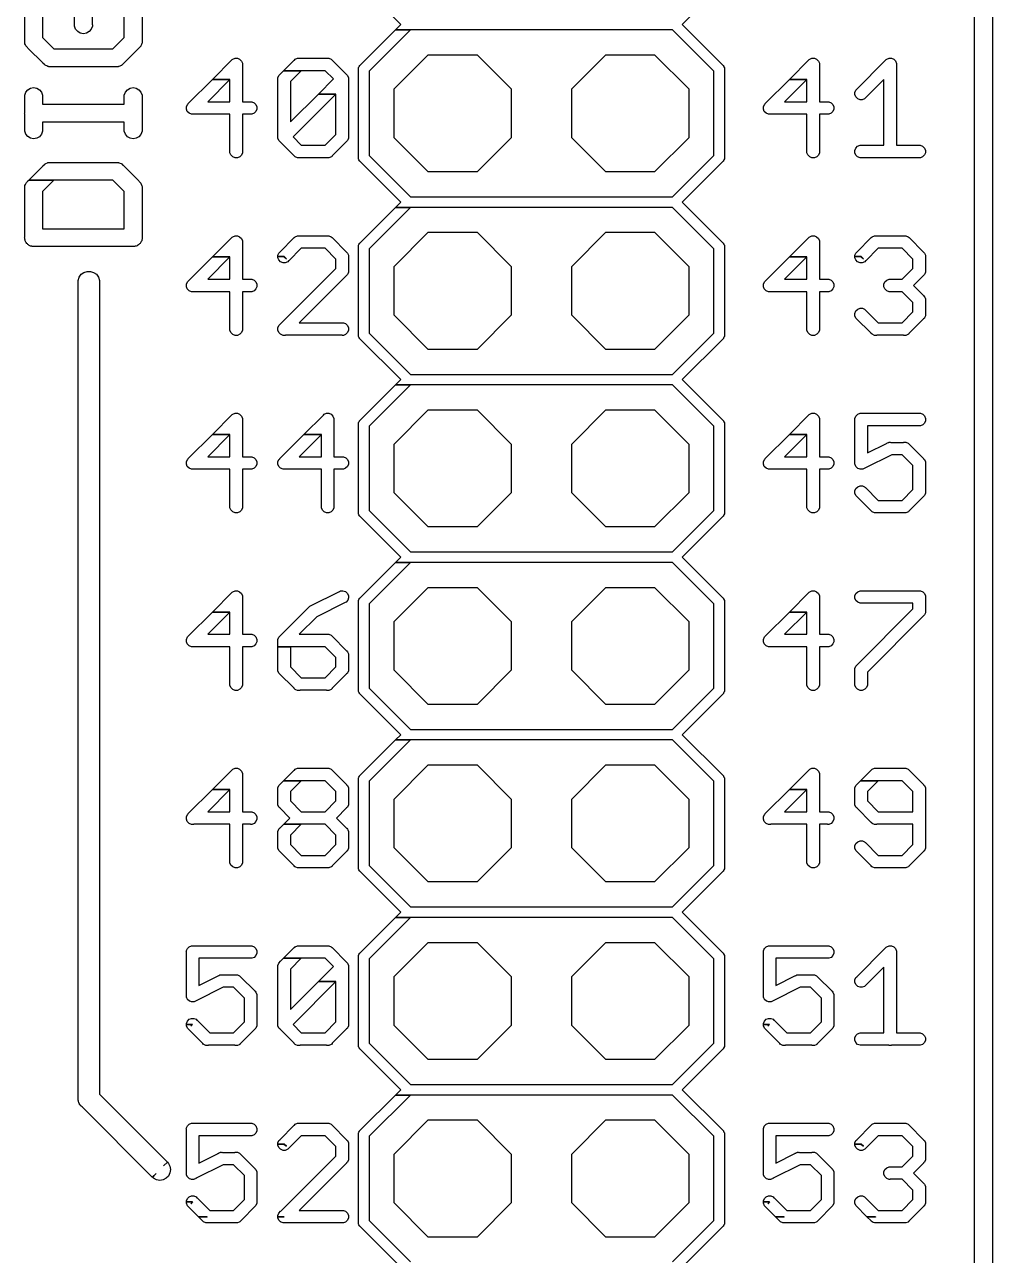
# Model space of a CAD drawing. Extents: x -6 to 103, y 0 to 58.
# Drawn here: x 87.86 to 101.7, y 9.06 to 26.67 of the extents above; entities that cross this region are included whole.
import ezdxf

# ---------------------------------------------------------------- set-up
doc = ezdxf.new("R2010")
doc.units = 0
doc.layers.add('L2D0', color=1, linetype='CONTINUOUS')

msp = doc.modelspace()

# ---------------------------------------------------------------- linework, layer by layer
at = {"layer": 'L2D0'}
for points in [[(101.447, 5.12), (101.447, 37.78)], [(101.701, 37.815), (101.701, 5.086)], [(88.823, 27.017), (88.823, 26.669), (88.824, 26.669), (88.824, 26.648), (88.808, 26.605), (88.779, 26.57), (88.74, 26.548), (88.696, 26.54), (88.652, 26.549), (88.614, 26.57), (88.584, 26.605), (88.569, 26.649), (88.569, 27.133)], [(97.123, 8.966), (97.714, 9.557), (97.714, 10.763), (97.123, 11.354), (93.161, 11.354), (93.237, 11.43), (92.656, 12.011), (92.648, 12.017), (92.646, 12.021), (92.644, 12.023), (92.639, 12.036), (92.634, 12.048), (92.634, 12.051), (92.632, 12.057), (92.634, 12.074), (92.634, 13.326), (92.632, 13.343), (92.634, 13.349), (92.634, 13.352), (92.639, 13.364), (92.644, 13.377), (92.646, 13.379), (92.648, 13.383), (92.656, 13.389), (93.161, 13.894), (93.377, 13.894), (92.786, 13.303), (92.786, 12.097), (93.377, 11.506), (97.123, 11.506), (97.714, 12.097), (97.714, 13.303), (97.123, 13.894), (93.161, 13.894), (93.237, 13.97), (92.656, 14.551), (92.648, 14.557), (92.646, 14.561), (92.644, 14.563), (92.639, 14.576), (92.634, 14.588), (92.634, 14.591), (92.632, 14.597), (92.634, 14.614), (92.634, 15.866), (92.632, 15.883), (92.634, 15.889), (92.634, 15.892), (92.639, 15.904), (92.644, 15.917), (92.646, 15.919), (92.648, 15.923), (92.656, 15.929), (93.161, 16.434), (93.377, 16.434), (92.786, 15.843), (92.786, 14.637), (93.377, 14.046), (97.123, 14.046), (97.714, 14.637), (97.714, 15.843), (97.123, 16.434), (93.161, 16.434), (93.237, 16.51), (92.656, 17.091), (92.648, 17.097), (92.646, 17.101), (92.644, 17.103), (92.639, 17.116), (92.634, 17.128), (92.634, 17.131), (92.632, 17.137), (92.634, 17.154), (92.634, 18.406), (92.632, 18.423), (92.634, 18.429), (92.634, 18.432), (92.639, 18.444), (92.644, 18.457), (92.646, 18.459), (92.648, 18.463), (92.656, 18.469), (93.161, 18.974), (93.377, 18.974), (92.786, 18.383), (92.786, 17.177), (93.377, 16.586), (97.123, 16.586), (97.714, 17.177), (97.714, 18.383), (97.123, 18.974), (93.161, 18.974), (93.237, 19.05), (92.656, 19.631), (92.648, 19.637), (92.646, 19.641), (92.644, 19.643), (92.639, 19.656), (92.634, 19.668), (92.634, 19.671), (92.632, 19.677), (92.634, 19.694), (92.634, 20.946), (92.632, 20.963), (92.634, 20.969), (92.634, 20.972), (92.639, 20.984), (92.644, 20.997), (92.646, 20.999), (92.648, 21.003), (92.656, 21.009), (93.161, 21.514), (93.377, 21.514), (92.786, 20.923), (92.786, 19.717), (93.377, 19.126), (97.123, 19.126), (97.714, 19.717), (97.714, 20.923), (97.123, 21.514), (93.161, 21.514), (93.237, 21.59), (92.656, 22.171), (92.648, 22.177), (92.646, 22.181), (92.644, 22.183), (92.639, 22.196), (92.634, 22.208), (92.634, 22.211), (92.632, 22.217), (92.634, 22.234), (92.634, 23.486), (92.632, 23.503), (92.634, 23.509), (92.634, 23.512), (92.639, 23.524), (92.644, 23.537), (92.646, 23.539), (92.648, 23.543), (92.656, 23.549), (93.161, 24.054), (93.377, 24.054), (92.786, 23.463), (92.786, 22.257), (93.377, 21.666), (97.123, 21.666), (97.714, 22.257), (97.714, 23.463), (97.123, 24.054), (93.161, 24.054), (93.237, 24.13), (92.656, 24.711), (92.648, 24.717), (92.646, 24.721), (92.644, 24.723), (92.639, 24.736), (92.634, 24.748), (92.634, 24.751), (92.632, 24.757), (92.634, 24.774), (92.634, 26.026), (92.632, 26.043), (92.634, 26.049), (92.634, 26.052), (92.639, 26.064), (92.644, 26.077), (92.646, 26.079), (92.648, 26.083), (92.656, 26.089), (93.161, 26.594), (93.377, 26.594), (92.786, 26.003), (92.786, 24.797), (93.377, 24.206), (97.123, 24.206), (97.714, 24.797), (97.714, 26.003), (97.123, 26.594), (93.161, 26.594), (93.237, 26.67), (92.656, 27.251)], [(97.844, 27.251), (97.263, 26.67), (97.844, 26.089), (97.852, 26.083), (97.854, 26.079), (97.856, 26.077), (97.861, 26.064), (97.866, 26.052), (97.866, 26.049), (97.868, 26.043), (97.866, 26.026), (97.866, 24.774), (97.868, 24.757), (97.866, 24.751), (97.866, 24.748), (97.861, 24.736), (97.856, 24.723), (97.854, 24.721), (97.852, 24.717), (97.844, 24.711), (97.263, 24.13), (97.844, 23.549), (97.852, 23.543), (97.854, 23.539), (97.856, 23.537), (97.861, 23.524), (97.866, 23.512), (97.866, 23.509), (97.868, 23.503), (97.866, 23.486), (97.866, 22.234), (97.868, 22.217), (97.866, 22.211), (97.866, 22.208), (97.861, 22.196), (97.856, 22.183), (97.854, 22.181), (97.852, 22.177), (97.844, 22.171), (97.263, 21.59), (97.844, 21.009), (97.852, 21.003), (97.854, 20.999), (97.856, 20.997), (97.861, 20.984), (97.866, 20.972), (97.866, 20.969), (97.868, 20.963), (97.866, 20.946), (97.866, 19.694), (97.868, 19.677), (97.866, 19.671), (97.866, 19.668), (97.861, 19.656), (97.856, 19.643), (97.854, 19.641), (97.852, 19.637), (97.844, 19.631), (97.263, 19.05), (97.844, 18.469), (97.852, 18.463), (97.854, 18.459), (97.856, 18.457), (97.861, 18.444), (97.866, 18.432), (97.866, 18.429), (97.868, 18.423), (97.866, 18.406), (97.866, 17.154), (97.868, 17.137), (97.866, 17.131), (97.866, 17.128), (97.861, 17.116), (97.856, 17.103), (97.854, 17.101), (97.852, 17.097), (97.844, 17.091), (97.263, 16.51), (97.844, 15.929), (97.852, 15.923), (97.854, 15.919), (97.856, 15.917), (97.861, 15.904), (97.866, 15.892), (97.866, 15.889), (97.868, 15.883), (97.866, 15.866), (97.866, 14.614), (97.868, 14.597), (97.866, 14.591), (97.866, 14.588), (97.861, 14.576), (97.856, 14.563), (97.854, 14.561), (97.852, 14.557), (97.844, 14.551), (97.263, 13.97), (97.844, 13.389), (97.852, 13.383), (97.854, 13.379), (97.856, 13.377), (97.861, 13.364), (97.866, 13.352), (97.866, 13.349), (97.868, 13.343), (97.866, 13.326), (97.866, 12.074), (97.868, 12.057), (97.866, 12.051), (97.866, 12.048), (97.861, 12.036), (97.856, 12.023), (97.854, 12.021), (97.852, 12.017), (97.844, 12.011), (97.263, 11.43), (97.844, 10.849), (97.852, 10.843), (97.854, 10.839), (97.856, 10.837), (97.861, 10.824), (97.866, 10.812), (97.866, 10.809), (97.868, 10.803), (97.866, 10.786), (97.866, 9.534), (97.868, 9.517), (97.866, 9.511), (97.866, 9.508), (97.861, 9.496), (97.856, 9.483), (97.854, 9.481), (97.852, 9.477), (97.844, 9.471), (97.263, 8.89)], [(89.535, 26.891), (89.535, 26.447), (89.536, 26.444), (89.535, 26.433), (89.535, 26.432), (89.536, 26.432), (89.536, 26.411), (89.532, 26.401), (89.532, 26.399), (89.527, 26.387), (89.519, 26.367), (89.517, 26.364), (89.514, 26.358), (89.497, 26.341), (89.491, 26.334), (89.488, 26.332), (89.273, 26.117), (89.27, 26.112), (89.261, 26.105), (89.246, 26.09), (89.24, 26.087), (89.235, 26.083), (89.218, 26.077), (89.204, 26.07), (89.199, 26.07), (89.192, 26.067), (89.171, 26.067), (89.159, 26.066), (89.152, 26.068), (88.24, 26.068), (88.233, 26.066), (88.222, 26.067), (88.201, 26.067), (88.195, 26.069), (88.187, 26.07), (88.172, 26.078), (88.157, 26.083), (88.151, 26.088), (88.147, 26.09), (88.139, 26.097), (88.122, 26.112), (88.118, 26.119), (87.903, 26.333), (87.9, 26.335), (87.895, 26.341), (87.895, 26.342), (87.894, 26.342), (87.891, 26.346), (87.88, 26.357), (87.877, 26.363), (87.873, 26.368), (87.869, 26.38), (87.86, 26.397), (87.859, 26.405), (87.857, 26.411), (87.857, 26.432), (87.856, 26.444), (87.857, 26.448), (87.857, 26.891)], [(88.111, 26.854), (88.111, 26.485), (88.275, 26.322), (89.118, 26.322), (89.281, 26.485), (89.281, 26.854)], [(93.237, 8.89), (92.656, 9.471), (92.648, 9.477), (92.646, 9.481), (92.644, 9.483), (92.639, 9.496), (92.634, 9.508), (92.634, 9.511), (92.632, 9.517), (92.634, 9.534), (92.634, 10.786), (92.632, 10.803), (92.634, 10.809), (92.634, 10.812), (92.639, 10.824), (92.644, 10.837), (92.646, 10.839), (92.648, 10.843), (92.656, 10.849), (93.161, 11.354), (93.377, 11.354), (92.786, 10.763), (92.786, 9.557), (93.377, 8.966)]]:
    msp.add_lwpolyline(points, dxfattribs=at)
for points in [[(90.865, 24.764), (90.833, 24.778), (90.806, 24.805), (90.792, 24.837), (90.792, 24.854), (90.793, 24.854), (90.793, 25.388), (90.278, 25.388), (90.276, 25.387), (90.242, 25.387), (90.21, 25.401), (90.183, 25.428), (90.169, 25.46), (90.169, 25.494), (90.184, 25.529), (90.195, 25.538), (90.196, 25.54), (90.541, 25.885), (90.793, 25.885), (90.474, 25.566), (90.793, 25.566), (90.793, 25.885), (90.541, 25.885), (90.825, 26.169), (90.832, 26.175), (90.865, 26.189), (90.899, 26.189), (90.931, 26.175), (90.957, 26.149), (90.971, 26.116), (90.971, 25.566), (91.106, 25.566), (91.139, 25.552), (91.164, 25.528), (91.179, 25.494), (91.179, 25.46), (91.165, 25.428), (91.138, 25.401), (91.106, 25.387), (91.089, 25.387), (91.089, 25.388), (90.971, 25.388), (90.971, 24.837), (90.957, 24.804), (90.933, 24.779), (90.899, 24.764)], [(91.759, 24.764), (91.724, 24.779), (91.713, 24.791), (91.711, 24.794), (91.506, 24.999), (91.494, 25.01), (91.493, 25.012), (91.479, 25.045), (91.479, 25.078), (91.48, 25.08), (91.48, 25.873), (91.479, 25.875), (91.479, 25.909), (91.493, 25.942), (91.518, 25.968), (91.561, 26.011), (91.813, 26.011), (91.658, 25.855), (91.658, 25.277), (92.058, 25.677), (92.31, 25.677), (91.695, 25.062), (91.813, 24.943), (92.155, 24.943), (92.31, 25.099), (92.31, 25.677), (92.058, 25.677), (92.273, 25.892), (92.155, 26.011), (91.561, 26.011), (91.713, 26.163), (91.714, 26.162), (91.727, 26.175), (91.759, 26.189), (92.208, 26.189), (92.241, 26.175), (92.254, 26.162), (92.255, 26.163), (92.462, 25.955), (92.461, 25.954), (92.462, 25.954), (92.475, 25.941), (92.489, 25.909), (92.489, 25.875), (92.488, 25.873), (92.488, 25.062), (92.489, 25.062), (92.489, 25.045), (92.479, 25.022), (92.476, 25.013), (92.475, 25.012), (92.474, 25.01), (92.462, 24.999), (92.257, 24.794), (92.255, 24.791), (92.253, 24.79), (92.244, 24.779), (92.208, 24.764), (92.175, 24.764), (92.173, 24.765), (91.795, 24.765), (91.793, 24.764)], [(93.631, 24.562), (93.142, 25.051), (93.142, 25.749), (93.631, 26.238), (94.329, 26.238), (94.818, 25.749), (94.818, 25.051), (94.329, 24.562)], [(96.171, 24.562), (95.682, 25.051), (95.682, 25.749), (96.171, 26.238), (96.869, 26.238), (97.358, 25.749), (97.358, 25.051), (96.869, 24.562)], [(99.12, 24.764), (99.088, 24.778), (99.061, 24.805), (99.047, 24.837), (99.047, 24.854), (99.048, 24.854), (99.048, 25.388), (98.533, 25.388), (98.531, 25.387), (98.497, 25.387), (98.465, 25.401), (98.438, 25.428), (98.424, 25.46), (98.424, 25.494), (98.439, 25.529), (98.45, 25.538), (98.451, 25.54), (98.796, 25.885), (99.048, 25.885), (98.729, 25.566), (99.048, 25.566), (99.048, 25.885), (98.796, 25.885), (99.08, 26.169), (99.087, 26.175), (99.12, 26.189), (99.154, 26.189), (99.186, 26.175), (99.212, 26.149), (99.226, 26.116), (99.226, 25.566), (99.361, 25.566), (99.394, 25.552), (99.419, 25.528), (99.434, 25.494), (99.434, 25.46), (99.42, 25.428), (99.393, 25.401), (99.361, 25.387), (99.344, 25.387), (99.344, 25.388), (99.226, 25.388), (99.226, 24.837), (99.212, 24.804), (99.188, 24.779), (99.154, 24.764)], [(99.807, 24.764), (99.772, 24.779), (99.748, 24.804), (99.734, 24.837), (99.734, 24.871), (99.748, 24.904), (99.773, 24.93), (99.809, 24.943), (100.15, 24.943), (100.15, 25.885), (99.887, 25.621), (99.886, 25.622), (99.873, 25.609), (99.84, 25.595), (99.807, 25.595), (99.774, 25.609), (99.748, 25.635), (99.734, 25.668), (99.734, 25.701), (99.748, 25.734), (99.761, 25.747), (100.164, 26.151), (100.182, 26.169), (100.189, 26.175), (100.222, 26.189), (100.256, 26.189), (100.289, 26.175), (100.315, 26.15), (100.328, 26.114), (100.328, 24.943), (100.67, 24.943), (100.702, 24.931), (100.73, 24.903), (100.744, 24.871), (100.744, 24.837), (100.73, 24.805), (100.703, 24.778), (100.671, 24.764), (100.654, 24.764), (100.654, 24.765), (100.258, 24.765), (100.256, 24.764), (100.222, 24.764), (100.22, 24.765), (99.824, 24.765), (99.824, 24.764)], [(87.984, 25.036), (87.94, 25.045), (87.901, 25.067), (87.873, 25.101), (87.857, 25.144), (87.857, 25.392), (87.855, 25.403), (87.857, 25.413), (87.857, 25.661), (87.873, 25.704), (87.9, 25.737), (87.939, 25.761), (87.984, 25.77), (88.029, 25.761), (88.068, 25.738), (88.096, 25.704), (88.112, 25.661), (88.112, 25.64), (88.111, 25.64), (88.111, 25.53), (89.281, 25.53), (89.281, 25.66), (89.296, 25.704), (89.325, 25.738), (89.363, 25.761), (89.408, 25.77), (89.453, 25.761), (89.491, 25.738), (89.519, 25.705), (89.536, 25.661), (89.536, 25.64), (89.535, 25.64), (89.535, 25.41), (89.536, 25.403), (89.535, 25.396), (89.535, 25.166), (89.536, 25.166), (89.536, 25.144), (89.519, 25.1), (89.49, 25.066), (89.452, 25.045), (89.408, 25.036), (89.364, 25.045), (89.326, 25.066), (89.296, 25.101), (89.281, 25.145), (89.281, 25.276), (88.111, 25.276), (88.111, 25.166), (88.112, 25.166), (88.112, 25.144), (88.096, 25.101), (88.067, 25.066), (88.028, 25.044)], [(87.984, 23.494), (87.977, 23.495), (87.964, 23.495), (87.956, 23.498), (87.94, 23.5), (87.929, 23.507), (87.92, 23.51), (87.909, 23.519), (87.9, 23.525), (87.894, 23.532), (87.885, 23.54), (87.879, 23.55), (87.873, 23.558), (87.869, 23.569), (87.864, 23.578), (87.862, 23.587), (87.857, 23.601), (87.857, 23.612), (87.855, 23.622), (87.857, 23.632), (87.857, 24.318), (87.856, 24.322), (87.857, 24.333), (87.857, 24.355), (87.86, 24.362), (87.86, 24.367), (87.867, 24.381), (87.873, 24.398), (87.877, 24.403), (87.88, 24.409), (87.894, 24.423), (87.894, 24.424), (87.895, 24.424), (87.896, 24.426), (87.901, 24.432), (87.903, 24.433), (87.914, 24.444), (88.275, 24.444), (88.111, 24.281), (88.111, 23.749), (89.281, 23.749), (89.281, 24.281), (89.118, 24.444), (87.914, 24.444), (88.118, 24.647), (88.122, 24.654), (88.139, 24.668), (88.148, 24.677), (88.152, 24.679), (88.157, 24.683), (88.184, 24.693), (88.189, 24.695), (88.19, 24.695), (88.201, 24.699), (88.222, 24.699), (88.222, 24.698), (88.231, 24.699), (88.235, 24.698), (89.156, 24.698), (89.161, 24.699), (89.171, 24.698), (89.171, 24.699), (89.192, 24.699), (89.203, 24.695), (89.205, 24.694), (89.235, 24.683), (89.239, 24.679), (89.245, 24.677), (89.261, 24.661), (89.27, 24.654), (89.273, 24.649), (89.488, 24.434), (89.49, 24.433), (89.496, 24.426), (89.514, 24.408), (89.517, 24.402), (89.519, 24.399), (89.529, 24.372), (89.532, 24.366), (89.532, 24.365), (89.536, 24.355), (89.536, 24.334), (89.535, 24.334), (89.535, 24.333), (89.536, 24.322), (89.535, 24.318), (89.535, 23.629), (89.536, 23.622), (89.536, 23.601), (89.532, 23.59), (89.53, 23.578), (89.522, 23.565), (89.519, 23.557), (89.512, 23.549), (89.506, 23.539), (89.498, 23.532), (89.491, 23.524), (89.482, 23.518), (89.472, 23.51), (89.464, 23.507), (89.452, 23.5), (89.436, 23.498), (89.428, 23.495), (89.415, 23.495), (89.408, 23.494), (89.401, 23.495), (87.991, 23.495)], [(90.865, 22.224), (90.833, 22.238), (90.806, 22.265), (90.792, 22.297), (90.792, 22.314), (90.793, 22.314), (90.793, 22.848), (90.278, 22.848), (90.276, 22.847), (90.242, 22.847), (90.21, 22.861), (90.183, 22.888), (90.169, 22.92), (90.169, 22.954), (90.184, 22.989), (90.195, 22.998), (90.196, 23), (90.541, 23.345), (90.793, 23.345), (90.474, 23.026), (90.793, 23.026), (90.793, 23.345), (90.541, 23.345), (90.825, 23.629), (90.832, 23.635), (90.865, 23.649), (90.899, 23.649), (90.931, 23.635), (90.957, 23.609), (90.971, 23.576), (90.971, 23.026), (91.106, 23.026), (91.139, 23.012), (91.164, 22.988), (91.179, 22.954), (91.179, 22.92), (91.165, 22.888), (91.138, 22.861), (91.106, 22.847), (91.089, 22.847), (91.089, 22.848), (90.971, 22.848), (90.971, 22.297), (90.957, 22.264), (90.933, 22.239), (90.899, 22.224)], [(91.552, 22.224), (91.517, 22.239), (91.493, 22.264), (91.479, 22.297), (91.479, 22.331), (91.493, 22.364), (91.518, 22.39), (91.52, 22.391), (92.31, 23.181), (92.31, 23.315), (92.155, 23.471), (91.813, 23.471), (91.634, 23.292), (91.632, 23.289), (91.621, 23.277), (91.585, 23.262), (91.552, 23.262), (91.517, 23.277), (91.493, 23.302), (91.479, 23.335), (91.479, 23.352), (91.568, 23.352), (91.566, 23.35), (91.6, 23.321), (91.569, 23.351), (91.568, 23.352), (91.479, 23.352), (91.479, 23.369), (91.493, 23.401), (91.506, 23.414), (91.506, 23.415), (91.713, 23.623), (91.714, 23.622), (91.727, 23.635), (91.759, 23.649), (92.208, 23.649), (92.241, 23.635), (92.254, 23.622), (92.255, 23.623), (92.462, 23.415), (92.461, 23.414), (92.462, 23.414), (92.475, 23.401), (92.489, 23.369), (92.489, 23.335), (92.488, 23.333), (92.488, 23.163), (92.489, 23.161), (92.489, 23.127), (92.478, 23.102), (92.475, 23.095), (92.474, 23.093), (92.462, 23.082), (92.462, 23.081), (91.784, 22.403), (92.415, 22.403), (92.447, 22.391), (92.475, 22.363), (92.489, 22.331), (92.489, 22.297), (92.475, 22.265), (92.448, 22.238), (92.416, 22.224), (92.399, 22.224), (92.399, 22.225), (91.588, 22.225), (91.586, 22.224)], [(93.631, 22.022), (93.142, 22.511), (93.142, 23.209), (93.631, 23.698), (94.329, 23.698), (94.818, 23.209), (94.818, 22.511), (94.329, 22.022)], [(96.171, 22.022), (95.682, 22.511), (95.682, 23.209), (96.171, 23.698), (96.869, 23.698), (97.358, 23.209), (97.358, 22.511), (96.869, 22.022)], [(99.12, 22.224), (99.088, 22.238), (99.061, 22.265), (99.047, 22.297), (99.047, 22.314), (99.048, 22.314), (99.048, 22.848), (98.533, 22.848), (98.531, 22.847), (98.497, 22.847), (98.465, 22.861), (98.438, 22.888), (98.424, 22.92), (98.424, 22.954), (98.439, 22.989), (98.45, 22.998), (98.451, 23), (98.796, 23.345), (99.048, 23.345), (98.729, 23.026), (99.048, 23.026), (99.048, 23.345), (98.796, 23.345), (99.08, 23.629), (99.087, 23.635), (99.12, 23.649), (99.154, 23.649), (99.186, 23.635), (99.212, 23.609), (99.226, 23.576), (99.226, 23.026), (99.361, 23.026), (99.394, 23.012), (99.419, 22.988), (99.434, 22.954), (99.434, 22.92), (99.42, 22.888), (99.393, 22.861), (99.361, 22.847), (99.344, 22.847), (99.344, 22.848), (99.226, 22.848), (99.226, 22.297), (99.212, 22.264), (99.188, 22.239), (99.154, 22.224)], [(100.014, 22.224), (99.979, 22.239), (99.968, 22.251), (99.966, 22.254), (99.748, 22.472), (99.734, 22.505), (99.734, 22.538), (99.749, 22.573), (99.774, 22.597), (99.807, 22.611), (99.841, 22.611), (99.873, 22.597), (99.886, 22.584), (99.887, 22.585), (100.068, 22.403), (100.41, 22.403), (100.565, 22.559), (100.565, 22.692), (100.41, 22.848), (100.239, 22.848), (100.239, 22.847), (100.222, 22.847), (100.19, 22.861), (100.163, 22.888), (100.149, 22.92), (100.149, 22.954), (100.164, 22.988), (100.189, 23.012), (100.222, 23.026), (100.41, 23.026), (100.565, 23.181), (100.565, 23.315), (100.41, 23.471), (100.068, 23.471), (99.889, 23.292), (99.887, 23.289), (99.876, 23.277), (99.84, 23.262), (99.807, 23.262), (99.772, 23.277), (99.748, 23.302), (99.734, 23.335), (99.734, 23.352), (99.823, 23.352), (99.821, 23.35), (99.855, 23.321), (99.824, 23.351), (99.823, 23.352), (99.734, 23.352), (99.734, 23.369), (99.748, 23.401), (99.761, 23.414), (99.761, 23.415), (99.968, 23.623), (99.969, 23.622), (99.982, 23.635), (100.014, 23.649), (100.463, 23.649), (100.496, 23.635), (100.509, 23.622), (100.51, 23.623), (100.717, 23.415), (100.716, 23.414), (100.717, 23.414), (100.73, 23.401), (100.744, 23.369), (100.744, 23.335), (100.743, 23.333), (100.743, 23.163), (100.744, 23.161), (100.744, 23.127), (100.733, 23.102), (100.73, 23.095), (100.729, 23.093), (100.717, 23.082), (100.717, 23.081), (100.573, 22.937), (100.717, 22.792), (100.716, 22.791), (100.719, 22.789), (100.72, 22.79), (100.731, 22.777), (100.734, 22.768), (100.744, 22.746), (100.744, 22.729), (100.743, 22.729), (100.743, 22.522), (100.744, 22.522), (100.744, 22.505), (100.734, 22.482), (100.731, 22.473), (100.73, 22.472), (100.729, 22.47), (100.717, 22.459), (100.512, 22.254), (100.51, 22.251), (100.508, 22.25), (100.499, 22.239), (100.463, 22.224), (100.43, 22.224), (100.428, 22.225), (100.05, 22.225), (100.048, 22.224)], [(89.789, 10.133), (89.741, 10.141), (89.7, 10.162), (89.685, 10.176), (89.735, 10.233), (89.681, 10.179), (88.676, 11.184), (88.663, 11.193), (88.65, 11.211), (88.648, 11.214), (88.646, 11.218), (88.635, 11.234), (88.631, 11.247), (88.627, 11.255), (88.625, 11.267), (88.621, 11.28), (88.621, 11.291), (88.619, 11.303), (88.62, 11.309), (88.62, 22.987), (88.621, 22.987), (88.621, 23.01), (88.635, 23.056), (88.663, 23.097), (88.704, 23.125), (88.75, 23.139), (88.796, 23.139), (88.842, 23.125), (88.883, 23.097), (88.911, 23.056), (88.925, 23.01), (88.925, 22.987), (88.926, 22.987), (88.926, 11.366), (89.897, 10.395), (89.843, 10.341), (89.9, 10.391), (89.914, 10.376), (89.935, 10.335), (89.943, 10.287), (89.935, 10.239), (89.912, 10.195), (89.881, 10.164), (89.837, 10.141)], [(93.631, 19.482), (93.142, 19.971), (93.142, 20.669), (93.631, 21.158), (94.329, 21.158), (94.818, 20.669), (94.818, 19.971), (94.329, 19.482)], [(96.171, 19.482), (95.682, 19.971), (95.682, 20.669), (96.171, 21.158), (96.869, 21.158), (97.358, 20.669), (97.358, 19.971), (96.869, 19.482)], [(90.865, 19.684), (90.833, 19.698), (90.806, 19.725), (90.792, 19.757), (90.792, 19.774), (90.793, 19.774), (90.793, 20.308), (90.278, 20.308), (90.276, 20.307), (90.242, 20.307), (90.21, 20.321), (90.183, 20.348), (90.169, 20.38), (90.169, 20.414), (90.184, 20.449), (90.195, 20.458), (90.196, 20.46), (90.541, 20.805), (90.793, 20.805), (90.474, 20.486), (90.793, 20.486), (90.793, 20.805), (90.541, 20.805), (90.825, 21.089), (90.832, 21.095), (90.865, 21.109), (90.899, 21.109), (90.931, 21.095), (90.957, 21.069), (90.971, 21.036), (90.971, 20.486), (91.106, 20.486), (91.139, 20.472), (91.164, 20.448), (91.179, 20.414), (91.179, 20.38), (91.165, 20.348), (91.138, 20.321), (91.106, 20.307), (91.089, 20.307), (91.089, 20.308), (90.971, 20.308), (90.971, 19.757), (90.957, 19.724), (90.933, 19.699), (90.899, 19.684)], [(92.175, 19.684), (92.14, 19.699), (92.116, 19.724), (92.102, 19.757), (92.102, 19.774), (92.103, 19.774), (92.103, 20.308), (91.587, 20.308), (91.585, 20.307), (91.552, 20.307), (91.517, 20.322), (91.493, 20.347), (91.479, 20.38), (91.479, 20.414), (91.493, 20.446), (91.506, 20.459), (91.506, 20.46), (91.851, 20.805), (92.103, 20.805), (91.784, 20.486), (92.103, 20.486), (92.103, 20.805), (91.851, 20.805), (92.129, 21.083), (92.129, 21.082), (92.142, 21.095), (92.175, 21.109), (92.208, 21.109), (92.241, 21.095), (92.267, 21.069), (92.281, 21.036), (92.281, 20.486), (92.416, 20.486), (92.449, 20.472), (92.474, 20.448), (92.489, 20.414), (92.489, 20.38), (92.475, 20.348), (92.448, 20.321), (92.416, 20.307), (92.399, 20.307), (92.399, 20.308), (92.281, 20.308), (92.281, 19.757), (92.267, 19.724), (92.243, 19.699), (92.208, 19.684)], [(99.12, 19.684), (99.088, 19.698), (99.061, 19.725), (99.047, 19.757), (99.047, 19.774), (99.048, 19.774), (99.048, 20.308), (98.533, 20.308), (98.531, 20.307), (98.497, 20.307), (98.465, 20.321), (98.438, 20.348), (98.424, 20.38), (98.424, 20.414), (98.439, 20.449), (98.45, 20.458), (98.451, 20.46), (98.796, 20.805), (99.048, 20.805), (98.729, 20.486), (99.048, 20.486), (99.048, 20.805), (98.796, 20.805), (99.08, 21.089), (99.087, 21.095), (99.12, 21.109), (99.154, 21.109), (99.186, 21.095), (99.212, 21.069), (99.226, 21.036), (99.226, 20.486), (99.361, 20.486), (99.394, 20.472), (99.419, 20.448), (99.434, 20.414), (99.434, 20.38), (99.42, 20.348), (99.393, 20.321), (99.361, 20.307), (99.344, 20.307), (99.344, 20.308), (99.226, 20.308), (99.226, 19.757), (99.212, 19.724), (99.188, 19.699), (99.154, 19.684)], [(100.014, 19.684), (99.979, 19.699), (99.968, 19.711), (99.966, 19.714), (99.748, 19.932), (99.734, 19.965), (99.734, 19.998), (99.749, 20.033), (99.774, 20.057), (99.807, 20.071), (99.841, 20.071), (99.873, 20.057), (99.886, 20.044), (99.887, 20.045), (100.068, 19.863), (100.41, 19.863), (100.565, 20.019), (100.565, 20.36), (100.41, 20.515), (100.261, 20.515), (99.876, 20.323), (99.875, 20.322), (99.868, 20.319), (99.848, 20.309), (99.844, 20.309), (99.84, 20.307), (99.807, 20.307), (99.795, 20.312), (99.778, 20.317), (99.773, 20.321), (99.752, 20.342), (99.751, 20.344), (99.748, 20.347), (99.741, 20.362), (99.736, 20.373), (99.736, 20.376), (99.734, 20.38), (99.734, 20.397), (99.735, 20.397), (99.734, 20.407), (99.735, 20.41), (99.735, 21.001), (99.734, 21.003), (99.734, 21.036), (99.748, 21.069), (99.774, 21.095), (99.807, 21.109), (100.671, 21.109), (100.704, 21.095), (100.729, 21.071), (100.744, 21.036), (100.744, 21.003), (100.729, 20.968), (100.704, 20.944), (100.671, 20.93), (100.654, 20.93), (100.654, 20.931), (99.913, 20.931), (99.913, 20.541), (100.187, 20.678), (100.189, 20.68), (100.199, 20.684), (100.202, 20.686), (100.215, 20.692), (100.218, 20.692), (100.222, 20.694), (100.239, 20.694), (100.239, 20.693), (100.251, 20.694), (100.254, 20.693), (100.428, 20.693), (100.43, 20.694), (100.463, 20.694), (100.496, 20.68), (100.509, 20.667), (100.509, 20.666), (100.51, 20.667), (100.717, 20.46), (100.717, 20.459), (100.729, 20.448), (100.73, 20.446), (100.744, 20.414), (100.744, 20.38), (100.743, 20.378), (100.743, 19.982), (100.744, 19.982), (100.744, 19.965), (100.734, 19.942), (100.731, 19.933), (100.73, 19.932), (100.729, 19.93), (100.717, 19.919), (100.512, 19.714), (100.51, 19.711), (100.508, 19.71), (100.499, 19.699), (100.463, 19.684), (100.43, 19.684), (100.428, 19.685), (100.05, 19.685), (100.048, 19.684)], [(90.865, 17.144), (90.833, 17.158), (90.806, 17.185), (90.792, 17.217), (90.792, 17.234), (90.793, 17.234), (90.793, 17.768), (90.278, 17.768), (90.276, 17.767), (90.242, 17.767), (90.21, 17.781), (90.183, 17.808), (90.169, 17.84), (90.169, 17.874), (90.184, 17.909), (90.195, 17.918), (90.196, 17.92), (90.541, 18.265), (90.793, 18.265), (90.474, 17.946), (90.793, 17.946), (90.793, 18.265), (90.541, 18.265), (90.825, 18.549), (90.832, 18.555), (90.865, 18.569), (90.899, 18.569), (90.931, 18.555), (90.957, 18.529), (90.971, 18.496), (90.971, 17.946), (91.106, 17.946), (91.139, 17.932), (91.164, 17.908), (91.179, 17.874), (91.179, 17.84), (91.165, 17.808), (91.138, 17.781), (91.106, 17.767), (91.089, 17.767), (91.089, 17.768), (90.971, 17.768), (90.971, 17.217), (90.957, 17.184), (90.933, 17.159), (90.899, 17.144)], [(91.759, 17.144), (91.735, 17.154), (91.725, 17.158), (91.723, 17.16), (91.713, 17.171), (91.711, 17.174), (91.493, 17.392), (91.479, 17.425), (91.479, 17.458), (91.48, 17.46), (91.48, 17.768), (91.658, 17.768), (91.658, 17.479), (91.813, 17.323), (92.155, 17.323), (92.31, 17.479), (92.31, 17.612), (92.155, 17.768), (91.48, 17.768), (91.48, 17.838), (91.479, 17.84), (91.479, 17.874), (91.493, 17.906), (91.506, 17.919), (91.506, 17.92), (91.92, 18.334), (91.927, 18.343), (91.933, 18.346), (91.936, 18.349), (91.944, 18.352), (92.359, 18.56), (92.359, 18.559), (92.375, 18.567), (92.41, 18.569), (92.445, 18.559), (92.471, 18.534), (92.487, 18.503), (92.489, 18.468), (92.477, 18.434), (92.455, 18.408), (92.439, 18.4), (92.036, 18.198), (91.784, 17.946), (92.208, 17.946), (92.241, 17.932), (92.254, 17.919), (92.255, 17.92), (92.462, 17.712), (92.461, 17.711), (92.464, 17.709), (92.465, 17.71), (92.476, 17.697), (92.479, 17.688), (92.489, 17.666), (92.489, 17.649), (92.488, 17.649), (92.488, 17.442), (92.489, 17.442), (92.489, 17.425), (92.479, 17.402), (92.476, 17.393), (92.475, 17.392), (92.474, 17.39), (92.462, 17.379), (92.257, 17.174), (92.255, 17.171), (92.253, 17.17), (92.244, 17.159), (92.242, 17.158), (92.239, 17.157), (92.208, 17.144), (92.175, 17.144), (92.173, 17.145), (91.795, 17.145), (91.793, 17.144)], [(93.631, 16.942), (93.142, 17.431), (93.142, 18.129), (93.631, 18.618), (94.329, 18.618), (94.818, 18.129), (94.818, 17.431), (94.329, 16.942)], [(96.171, 16.942), (95.682, 17.431), (95.682, 18.129), (96.171, 18.618), (96.869, 18.618), (97.358, 18.129), (97.358, 17.431), (96.869, 16.942)], [(99.12, 17.144), (99.088, 17.158), (99.061, 17.185), (99.047, 17.217), (99.047, 17.234), (99.048, 17.234), (99.048, 17.768), (98.533, 17.768), (98.531, 17.767), (98.497, 17.767), (98.465, 17.781), (98.438, 17.808), (98.424, 17.84), (98.424, 17.874), (98.439, 17.909), (98.45, 17.918), (98.451, 17.92), (98.796, 18.265), (99.048, 18.265), (98.729, 17.946), (99.048, 17.946), (99.048, 18.265), (98.796, 18.265), (99.08, 18.549), (99.087, 18.555), (99.12, 18.569), (99.154, 18.569), (99.186, 18.555), (99.212, 18.529), (99.226, 18.496), (99.226, 17.946), (99.361, 17.946), (99.394, 17.932), (99.419, 17.908), (99.434, 17.874), (99.434, 17.84), (99.42, 17.808), (99.393, 17.781), (99.361, 17.767), (99.344, 17.767), (99.344, 17.768), (99.226, 17.768), (99.226, 17.217), (99.212, 17.184), (99.188, 17.159), (99.154, 17.144)], [(99.807, 17.144), (99.772, 17.159), (99.748, 17.184), (99.734, 17.217), (99.734, 17.234), (99.735, 17.234), (99.735, 17.423), (99.734, 17.425), (99.734, 17.458), (99.748, 17.491), (99.761, 17.504), (99.761, 17.505), (100.565, 18.309), (100.565, 18.391), (99.824, 18.391), (99.824, 18.39), (99.807, 18.39), (99.774, 18.404), (99.748, 18.43), (99.734, 18.463), (99.734, 18.496), (99.748, 18.529), (99.774, 18.555), (99.807, 18.569), (100.671, 18.569), (100.704, 18.555), (100.729, 18.531), (100.744, 18.496), (100.744, 18.463), (100.743, 18.461), (100.743, 18.291), (100.744, 18.289), (100.744, 18.255), (100.73, 18.223), (100.716, 18.209), (100.717, 18.209), (99.913, 17.405), (99.913, 17.217), (99.899, 17.184), (99.875, 17.159), (99.84, 17.144)], [(90.865, 14.604), (90.833, 14.618), (90.806, 14.645), (90.792, 14.677), (90.792, 14.694), (90.793, 14.694), (90.793, 15.228), (90.278, 15.228), (90.276, 15.227), (90.242, 15.227), (90.21, 15.241), (90.183, 15.268), (90.169, 15.3), (90.169, 15.334), (90.184, 15.369), (90.195, 15.378), (90.196, 15.38), (90.541, 15.725), (90.793, 15.725), (90.474, 15.406), (90.793, 15.406), (90.793, 15.725), (90.541, 15.725), (90.825, 16.009), (90.832, 16.015), (90.865, 16.029), (90.899, 16.029), (90.931, 16.015), (90.957, 15.989), (90.971, 15.956), (90.971, 15.406), (91.106, 15.406), (91.139, 15.392), (91.164, 15.368), (91.179, 15.334), (91.179, 15.3), (91.165, 15.268), (91.138, 15.241), (91.106, 15.227), (91.089, 15.227), (91.089, 15.228), (90.971, 15.228), (90.971, 14.677), (90.957, 14.644), (90.933, 14.619), (90.899, 14.604)], [(91.759, 14.604), (91.735, 14.614), (91.725, 14.618), (91.723, 14.62), (91.713, 14.631), (91.711, 14.634), (91.493, 14.852), (91.479, 14.885), (91.479, 14.918), (91.48, 14.92), (91.48, 15.09), (91.479, 15.092), (91.479, 15.126), (91.493, 15.159), (91.499, 15.166), (91.503, 15.17), (91.506, 15.172), (91.517, 15.184), (91.519, 15.185), (91.562, 15.228), (91.813, 15.228), (91.658, 15.072), (91.658, 14.939), (91.813, 14.783), (92.155, 14.783), (92.31, 14.939), (92.31, 15.072), (92.155, 15.228), (91.562, 15.228), (91.65, 15.317), (91.506, 15.461), (91.506, 15.462), (91.493, 15.475), (91.479, 15.507), (91.479, 15.541), (91.48, 15.543), (91.48, 15.713), (91.479, 15.715), (91.479, 15.749), (91.493, 15.782), (91.518, 15.808), (91.561, 15.851), (91.813, 15.851), (91.658, 15.695), (91.658, 15.561), (91.813, 15.406), (92.155, 15.406), (92.31, 15.561), (92.31, 15.695), (92.155, 15.851), (91.561, 15.851), (91.713, 16.003), (91.714, 16.002), (91.727, 16.015), (91.759, 16.029), (92.208, 16.029), (92.241, 16.015), (92.254, 16.002), (92.255, 16.003), (92.462, 15.795), (92.461, 15.794), (92.462, 15.794), (92.475, 15.781), (92.489, 15.749), (92.489, 15.715), (92.488, 15.713), (92.488, 15.543), (92.489, 15.541), (92.489, 15.507), (92.478, 15.482), (92.475, 15.475), (92.474, 15.473), (92.462, 15.462), (92.462, 15.461), (92.318, 15.317), (92.462, 15.172), (92.461, 15.171), (92.464, 15.169), (92.465, 15.17), (92.476, 15.157), (92.479, 15.148), (92.489, 15.126), (92.489, 15.109), (92.488, 15.109), (92.488, 14.902), (92.489, 14.902), (92.489, 14.885), (92.479, 14.862), (92.476, 14.853), (92.475, 14.852), (92.474, 14.85), (92.462, 14.839), (92.257, 14.634), (92.255, 14.631), (92.253, 14.63), (92.244, 14.619), (92.242, 14.618), (92.239, 14.617), (92.208, 14.604), (92.175, 14.604), (92.173, 14.605), (91.795, 14.605), (91.793, 14.604)], [(93.631, 14.402), (93.142, 14.891), (93.142, 15.589), (93.631, 16.078), (94.329, 16.078), (94.818, 15.589), (94.818, 14.891), (94.329, 14.402)], [(96.171, 14.402), (95.682, 14.891), (95.682, 15.589), (96.171, 16.078), (96.869, 16.078), (97.358, 15.589), (97.358, 14.891), (96.869, 14.402)], [(99.12, 14.604), (99.088, 14.618), (99.061, 14.645), (99.047, 14.677), (99.047, 14.694), (99.048, 14.694), (99.048, 15.228), (98.533, 15.228), (98.531, 15.227), (98.497, 15.227), (98.465, 15.241), (98.438, 15.268), (98.424, 15.3), (98.424, 15.334), (98.439, 15.369), (98.45, 15.378), (98.451, 15.38), (98.796, 15.725), (99.048, 15.725), (98.729, 15.406), (99.048, 15.406), (99.048, 15.725), (98.796, 15.725), (99.08, 16.009), (99.087, 16.015), (99.12, 16.029), (99.154, 16.029), (99.186, 16.015), (99.212, 15.989), (99.226, 15.956), (99.226, 15.406), (99.361, 15.406), (99.394, 15.392), (99.419, 15.368), (99.434, 15.334), (99.434, 15.3), (99.42, 15.268), (99.393, 15.241), (99.361, 15.227), (99.344, 15.227), (99.344, 15.228), (99.226, 15.228), (99.226, 14.677), (99.212, 14.644), (99.188, 14.619), (99.154, 14.604)], [(100.014, 14.604), (99.99, 14.614), (99.98, 14.618), (99.978, 14.62), (99.968, 14.631), (99.966, 14.634), (99.748, 14.852), (99.734, 14.885), (99.734, 14.918), (99.749, 14.953), (99.774, 14.977), (99.807, 14.991), (99.841, 14.991), (99.873, 14.977), (99.886, 14.964), (99.887, 14.965), (100.068, 14.783), (100.41, 14.783), (100.565, 14.939), (100.565, 15.228), (100.05, 15.228), (100.048, 15.227), (100.014, 15.227), (99.982, 15.241), (99.98, 15.242), (99.969, 15.254), (99.968, 15.254), (99.761, 15.461), (99.761, 15.462), (99.748, 15.475), (99.734, 15.507), (99.734, 15.541), (99.735, 15.543), (99.735, 15.713), (99.734, 15.715), (99.734, 15.749), (99.748, 15.782), (99.773, 15.808), (99.816, 15.851), (100.068, 15.851), (99.913, 15.695), (99.913, 15.561), (100.068, 15.406), (100.565, 15.406), (100.565, 15.695), (100.41, 15.851), (99.816, 15.851), (99.968, 16.003), (99.969, 16.002), (99.982, 16.015), (100.014, 16.029), (100.463, 16.029), (100.496, 16.015), (100.509, 16.002), (100.51, 16.003), (100.717, 15.795), (100.716, 15.794), (100.717, 15.794), (100.73, 15.781), (100.744, 15.749), (100.744, 15.715), (100.743, 15.713), (100.743, 15.336), (100.744, 15.334), (100.744, 15.3), (100.743, 15.298), (100.743, 14.902), (100.744, 14.902), (100.744, 14.885), (100.734, 14.862), (100.731, 14.853), (100.73, 14.852), (100.729, 14.85), (100.717, 14.839), (100.512, 14.634), (100.51, 14.631), (100.508, 14.63), (100.499, 14.619), (100.497, 14.618), (100.494, 14.617), (100.463, 14.604), (100.43, 14.604), (100.428, 14.605), (100.05, 14.605), (100.048, 14.604)], [(90.45, 12.064), (90.419, 12.077), (90.416, 12.078), (90.414, 12.079), (90.405, 12.09), (90.199, 12.296), (90.184, 12.309), (90.169, 12.345), (90.169, 12.364), (90.257, 12.364), (90.234, 12.337), (90.259, 12.362), (90.257, 12.364), (90.169, 12.364), (90.169, 12.378), (90.184, 12.413), (90.209, 12.437), (90.242, 12.451), (90.276, 12.451), (90.308, 12.437), (90.321, 12.424), (90.322, 12.425), (90.504, 12.243), (90.845, 12.243), (91, 12.399), (91, 12.74), (90.845, 12.895), (90.696, 12.895), (90.309, 12.702), (90.308, 12.701), (90.3, 12.698), (90.299, 12.697), (90.283, 12.689), (90.28, 12.689), (90.276, 12.687), (90.242, 12.687), (90.231, 12.692), (90.213, 12.697), (90.187, 12.722), (90.185, 12.726), (90.182, 12.729), (90.178, 12.739), (90.171, 12.753), (90.171, 12.759), (90.17, 12.761), (90.17, 12.777), (90.169, 12.788), (90.17, 12.791), (90.17, 13.381), (90.169, 13.383), (90.169, 13.407), (90.168, 13.414), (90.184, 13.451), (90.209, 13.475), (90.242, 13.489), (91.106, 13.489), (91.139, 13.475), (91.164, 13.451), (91.179, 13.416), (91.179, 13.383), (91.164, 13.348), (91.139, 13.324), (91.106, 13.31), (91.089, 13.31), (91.089, 13.311), (90.348, 13.311), (90.348, 12.921), (90.622, 13.058), (90.624, 13.06), (90.634, 13.064), (90.637, 13.066), (90.65, 13.072), (90.653, 13.072), (90.657, 13.074), (90.674, 13.074), (90.674, 13.073), (90.685, 13.074), (90.688, 13.073), (90.863, 13.073), (90.865, 13.074), (90.899, 13.074), (90.931, 13.06), (90.944, 13.047), (90.944, 13.046), (90.945, 13.047), (91.152, 12.84), (91.151, 12.839), (91.152, 12.839), (91.165, 12.826), (91.179, 12.794), (91.179, 12.76), (91.178, 12.758), (91.178, 12.38), (91.179, 12.378), (91.179, 12.345), (91.165, 12.312), (90.947, 12.094), (90.945, 12.091), (90.935, 12.08), (90.933, 12.078), (90.923, 12.074), (90.899, 12.064), (90.865, 12.064), (90.863, 12.065), (90.485, 12.065), (90.483, 12.064)], [(91.759, 12.064), (91.735, 12.074), (91.725, 12.078), (91.723, 12.08), (91.713, 12.091), (91.711, 12.094), (91.506, 12.299), (91.494, 12.31), (91.493, 12.312), (91.479, 12.345), (91.479, 12.378), (91.48, 12.38), (91.48, 13.173), (91.479, 13.175), (91.479, 13.209), (91.493, 13.242), (91.518, 13.268), (91.561, 13.311), (91.813, 13.311), (91.658, 13.155), (91.658, 12.577), (92.058, 12.977), (92.31, 12.977), (91.695, 12.362), (91.813, 12.243), (92.155, 12.243), (92.31, 12.399), (92.31, 12.977), (92.058, 12.977), (92.273, 13.192), (92.155, 13.311), (91.561, 13.311), (91.713, 13.463), (91.714, 13.462), (91.727, 13.475), (91.759, 13.489), (92.208, 13.489), (92.241, 13.475), (92.254, 13.462), (92.255, 13.463), (92.462, 13.255), (92.461, 13.254), (92.462, 13.254), (92.475, 13.241), (92.489, 13.209), (92.489, 13.175), (92.488, 13.173), (92.488, 12.362), (92.489, 12.362), (92.489, 12.345), (92.479, 12.322), (92.476, 12.313), (92.475, 12.312), (92.474, 12.31), (92.462, 12.299), (92.257, 12.094), (92.255, 12.091), (92.253, 12.09), (92.244, 12.079), (92.242, 12.078), (92.239, 12.077), (92.208, 12.064), (92.175, 12.064), (92.173, 12.065), (91.795, 12.065), (91.793, 12.064)], [(93.631, 11.862), (93.142, 12.351), (93.142, 13.049), (93.631, 13.538), (94.329, 13.538), (94.818, 13.049), (94.818, 12.351), (94.329, 11.862)], [(96.171, 11.862), (95.682, 12.351), (95.682, 13.049), (96.171, 13.538), (96.869, 13.538), (97.358, 13.049), (97.358, 12.351), (96.869, 11.862)], [(98.705, 12.064), (98.674, 12.077), (98.671, 12.078), (98.669, 12.079), (98.66, 12.09), (98.454, 12.296), (98.439, 12.309), (98.424, 12.345), (98.424, 12.364), (98.512, 12.364), (98.489, 12.337), (98.514, 12.362), (98.512, 12.364), (98.424, 12.364), (98.424, 12.378), (98.439, 12.413), (98.464, 12.437), (98.497, 12.451), (98.531, 12.451), (98.563, 12.437), (98.576, 12.424), (98.577, 12.425), (98.759, 12.243), (99.1, 12.243), (99.255, 12.399), (99.255, 12.74), (99.1, 12.895), (98.951, 12.895), (98.564, 12.702), (98.563, 12.701), (98.555, 12.698), (98.554, 12.697), (98.538, 12.689), (98.535, 12.689), (98.531, 12.687), (98.497, 12.687), (98.486, 12.692), (98.468, 12.697), (98.442, 12.722), (98.44, 12.726), (98.437, 12.729), (98.433, 12.739), (98.426, 12.753), (98.426, 12.759), (98.425, 12.761), (98.425, 12.777), (98.424, 12.788), (98.425, 12.791), (98.425, 13.381), (98.424, 13.383), (98.424, 13.416), (98.435, 13.442), (98.438, 13.45), (98.439, 13.451), (98.464, 13.475), (98.497, 13.489), (99.361, 13.489), (99.394, 13.475), (99.419, 13.451), (99.434, 13.416), (99.434, 13.383), (99.419, 13.348), (99.394, 13.324), (99.361, 13.31), (99.344, 13.31), (99.344, 13.311), (98.603, 13.311), (98.603, 12.921), (98.877, 13.058), (98.879, 13.06), (98.889, 13.064), (98.892, 13.066), (98.905, 13.072), (98.908, 13.072), (98.912, 13.074), (98.929, 13.074), (98.929, 13.073), (98.94, 13.074), (98.943, 13.073), (99.118, 13.073), (99.12, 13.074), (99.154, 13.074), (99.186, 13.06), (99.199, 13.047), (99.199, 13.046), (99.2, 13.047), (99.407, 12.84), (99.406, 12.839), (99.407, 12.839), (99.42, 12.826), (99.434, 12.794), (99.434, 12.76), (99.433, 12.758), (99.433, 12.38), (99.434, 12.378), (99.434, 12.345), (99.42, 12.312), (99.202, 12.094), (99.2, 12.091), (99.19, 12.08), (99.188, 12.078), (99.178, 12.074), (99.154, 12.064), (99.12, 12.064), (99.118, 12.065), (98.74, 12.065), (98.738, 12.064)], [(100.222, 12.064), (100.22, 12.065), (99.809, 12.065), (99.773, 12.078), (99.748, 12.104), (99.734, 12.137), (99.734, 12.171), (99.748, 12.204), (99.773, 12.23), (99.809, 12.243), (100.15, 12.243), (100.15, 13.185), (99.887, 12.921), (99.886, 12.922), (99.873, 12.909), (99.84, 12.895), (99.807, 12.895), (99.774, 12.909), (99.748, 12.935), (99.734, 12.968), (99.734, 13.001), (99.748, 13.034), (99.761, 13.047), (100.164, 13.451), (100.182, 13.469), (100.189, 13.475), (100.222, 13.489), (100.256, 13.489), (100.289, 13.475), (100.315, 13.45), (100.328, 13.414), (100.328, 12.243), (100.67, 12.243), (100.702, 12.231), (100.73, 12.203), (100.744, 12.171), (100.744, 12.137), (100.73, 12.105), (100.702, 12.077), (100.67, 12.065), (100.258, 12.065), (100.256, 12.064)], [(90.45, 9.524), (90.414, 9.539), (90.405, 9.55), (90.342, 9.613), (90.466, 9.613), (90.463, 9.61), (90.463, 9.607), (90.467, 9.61), (90.467, 9.613), (90.342, 9.613), (90.199, 9.756), (90.184, 9.769), (90.169, 9.805), (90.169, 9.824), (90.257, 9.824), (90.234, 9.797), (90.259, 9.822), (90.257, 9.824), (90.169, 9.824), (90.169, 9.838), (90.184, 9.873), (90.209, 9.897), (90.242, 9.911), (90.276, 9.911), (90.308, 9.897), (90.321, 9.884), (90.322, 9.885), (90.504, 9.703), (90.845, 9.703), (91, 9.859), (91, 10.2), (90.845, 10.355), (90.696, 10.355), (90.309, 10.162), (90.308, 10.161), (90.3, 10.158), (90.299, 10.157), (90.283, 10.149), (90.28, 10.149), (90.276, 10.147), (90.242, 10.147), (90.231, 10.152), (90.213, 10.157), (90.187, 10.182), (90.185, 10.186), (90.182, 10.189), (90.178, 10.199), (90.171, 10.213), (90.171, 10.219), (90.17, 10.221), (90.17, 10.237), (90.169, 10.248), (90.17, 10.251), (90.17, 10.841), (90.169, 10.843), (90.169, 10.867), (90.168, 10.874), (90.184, 10.911), (90.209, 10.935), (90.242, 10.949), (91.106, 10.949), (91.139, 10.935), (91.164, 10.911), (91.179, 10.876), (91.179, 10.843), (91.164, 10.808), (91.139, 10.784), (91.106, 10.77), (91.089, 10.77), (91.089, 10.771), (90.348, 10.771), (90.348, 10.381), (90.622, 10.518), (90.624, 10.52), (90.634, 10.524), (90.637, 10.526), (90.65, 10.532), (90.653, 10.532), (90.657, 10.534), (90.674, 10.534), (90.674, 10.533), (90.685, 10.534), (90.688, 10.533), (90.863, 10.533), (90.865, 10.534), (90.899, 10.534), (90.931, 10.52), (90.944, 10.507), (90.944, 10.506), (90.945, 10.507), (91.152, 10.3), (91.151, 10.299), (91.152, 10.299), (91.165, 10.286), (91.179, 10.254), (91.179, 10.22), (91.178, 10.218), (91.178, 9.84), (91.179, 9.838), (91.179, 9.805), (91.165, 9.772), (90.947, 9.554), (90.945, 9.551), (90.935, 9.54), (90.933, 9.538), (90.923, 9.534), (90.899, 9.524), (90.865, 9.524), (90.863, 9.525), (90.485, 9.525), (90.483, 9.524)], [(91.552, 9.524), (91.527, 9.535), (91.52, 9.538), (91.517, 9.539), (91.493, 9.564), (91.479, 9.597), (91.479, 9.613), (91.567, 9.613), (91.566, 9.612), (91.569, 9.609), (91.569, 9.613), (91.479, 9.613), (91.479, 9.631), (91.493, 9.664), (91.518, 9.69), (91.52, 9.691), (92.31, 10.481), (92.31, 10.615), (92.155, 10.771), (91.813, 10.771), (91.634, 10.592), (91.632, 10.589), (91.621, 10.577), (91.585, 10.562), (91.552, 10.562), (91.517, 10.577), (91.493, 10.602), (91.479, 10.635), (91.479, 10.652), (91.568, 10.652), (91.566, 10.65), (91.6, 10.621), (91.569, 10.651), (91.568, 10.652), (91.479, 10.652), (91.479, 10.669), (91.493, 10.701), (91.506, 10.714), (91.506, 10.715), (91.713, 10.923), (91.714, 10.922), (91.727, 10.935), (91.759, 10.949), (92.208, 10.949), (92.241, 10.935), (92.254, 10.922), (92.255, 10.923), (92.462, 10.715), (92.461, 10.714), (92.462, 10.714), (92.475, 10.701), (92.489, 10.669), (92.489, 10.635), (92.488, 10.633), (92.488, 10.463), (92.489, 10.461), (92.489, 10.427), (92.478, 10.402), (92.475, 10.395), (92.474, 10.393), (92.462, 10.382), (92.462, 10.381), (91.784, 9.703), (92.415, 9.703), (92.447, 9.691), (92.475, 9.663), (92.489, 9.631), (92.489, 9.597), (92.475, 9.565), (92.447, 9.537), (92.415, 9.525), (91.588, 9.525), (91.586, 9.524)], [(93.631, 9.322), (93.142, 9.811), (93.142, 10.509), (93.631, 10.998), (94.329, 10.998), (94.818, 10.509), (94.818, 9.811), (94.329, 9.322)], [(96.171, 9.322), (95.682, 9.811), (95.682, 10.509), (96.171, 10.998), (96.869, 10.998), (97.358, 10.509), (97.358, 9.811), (96.869, 9.322)], [(98.705, 9.524), (98.669, 9.539), (98.66, 9.55), (98.597, 9.613), (98.721, 9.613), (98.718, 9.61), (98.718, 9.607), (98.722, 9.61), (98.722, 9.613), (98.597, 9.613), (98.454, 9.756), (98.439, 9.769), (98.424, 9.805), (98.424, 9.824), (98.512, 9.824), (98.489, 9.797), (98.514, 9.822), (98.512, 9.824), (98.424, 9.824), (98.424, 9.838), (98.439, 9.873), (98.464, 9.897), (98.497, 9.911), (98.531, 9.911), (98.563, 9.897), (98.576, 9.884), (98.577, 9.885), (98.759, 9.703), (99.1, 9.703), (99.255, 9.859), (99.255, 10.2), (99.1, 10.355), (98.951, 10.355), (98.564, 10.162), (98.563, 10.161), (98.555, 10.158), (98.554, 10.157), (98.538, 10.149), (98.535, 10.149), (98.531, 10.147), (98.497, 10.147), (98.486, 10.152), (98.468, 10.157), (98.442, 10.182), (98.44, 10.186), (98.437, 10.189), (98.433, 10.199), (98.426, 10.213), (98.426, 10.219), (98.425, 10.221), (98.425, 10.237), (98.424, 10.248), (98.425, 10.251), (98.425, 10.841), (98.424, 10.843), (98.424, 10.876), (98.435, 10.902), (98.438, 10.91), (98.439, 10.911), (98.464, 10.935), (98.497, 10.949), (99.361, 10.949), (99.394, 10.935), (99.419, 10.911), (99.434, 10.876), (99.434, 10.843), (99.419, 10.808), (99.394, 10.784), (99.361, 10.77), (99.344, 10.77), (99.344, 10.771), (98.603, 10.771), (98.603, 10.381), (98.877, 10.518), (98.879, 10.52), (98.889, 10.524), (98.892, 10.526), (98.905, 10.532), (98.908, 10.532), (98.912, 10.534), (98.929, 10.534), (98.929, 10.533), (98.94, 10.534), (98.943, 10.533), (99.118, 10.533), (99.12, 10.534), (99.154, 10.534), (99.186, 10.52), (99.199, 10.507), (99.199, 10.506), (99.2, 10.507), (99.407, 10.3), (99.406, 10.299), (99.407, 10.299), (99.42, 10.286), (99.434, 10.254), (99.434, 10.22), (99.433, 10.218), (99.433, 9.84), (99.434, 9.838), (99.434, 9.805), (99.42, 9.772), (99.202, 9.554), (99.2, 9.551), (99.19, 9.54), (99.188, 9.538), (99.178, 9.534), (99.154, 9.524), (99.12, 9.524), (99.118, 9.525), (98.74, 9.525), (98.738, 9.524)], [(100.015, 9.523), (100.014, 9.524), (99.995, 9.532), (99.98, 9.539), (99.979, 9.539), (99.97, 9.55), (99.968, 9.551), (99.966, 9.554), (99.907, 9.613), (100.03, 9.613), (100.027, 9.61), (100.027, 9.606), (100.031, 9.609), (100.031, 9.613), (99.907, 9.613), (99.748, 9.772), (99.734, 9.805), (99.734, 9.838), (99.749, 9.873), (99.774, 9.897), (99.807, 9.911), (99.841, 9.911), (99.873, 9.897), (99.886, 9.884), (99.887, 9.885), (100.068, 9.703), (100.41, 9.703), (100.565, 9.859), (100.565, 9.992), (100.41, 10.148), (100.239, 10.148), (100.239, 10.147), (100.222, 10.147), (100.19, 10.161), (100.163, 10.188), (100.149, 10.22), (100.149, 10.254), (100.164, 10.288), (100.189, 10.312), (100.222, 10.326), (100.41, 10.326), (100.565, 10.481), (100.565, 10.615), (100.41, 10.771), (100.068, 10.771), (99.889, 10.592), (99.887, 10.589), (99.876, 10.577), (99.84, 10.562), (99.807, 10.562), (99.772, 10.577), (99.748, 10.602), (99.734, 10.635), (99.734, 10.652), (99.823, 10.652), (99.821, 10.65), (99.855, 10.621), (99.824, 10.651), (99.823, 10.652), (99.734, 10.652), (99.734, 10.669), (99.748, 10.701), (99.761, 10.714), (99.761, 10.715), (99.968, 10.923), (99.969, 10.922), (99.982, 10.935), (100.014, 10.949), (100.463, 10.949), (100.496, 10.935), (100.509, 10.922), (100.51, 10.923), (100.717, 10.715), (100.716, 10.714), (100.717, 10.714), (100.73, 10.701), (100.744, 10.669), (100.744, 10.635), (100.743, 10.633), (100.743, 10.463), (100.744, 10.461), (100.744, 10.427), (100.733, 10.402), (100.73, 10.395), (100.729, 10.393), (100.717, 10.382), (100.717, 10.381), (100.573, 10.237), (100.717, 10.092), (100.716, 10.091), (100.719, 10.089), (100.72, 10.09), (100.731, 10.077), (100.734, 10.068), (100.744, 10.046), (100.744, 10.029), (100.743, 10.029), (100.743, 9.822), (100.744, 9.822), (100.744, 9.805), (100.734, 9.782), (100.731, 9.773), (100.73, 9.772), (100.729, 9.77), (100.717, 9.759), (100.512, 9.554), (100.51, 9.551), (100.508, 9.55), (100.499, 9.539), (100.497, 9.538), (100.494, 9.537), (100.463, 9.524), (100.43, 9.524), (100.428, 9.525), (100.05, 9.525), (100.048, 9.524), (100.022, 9.524)]]:
    msp.add_lwpolyline(points, close=True, dxfattribs=at)

doc.saveas('drawing.dxf')
